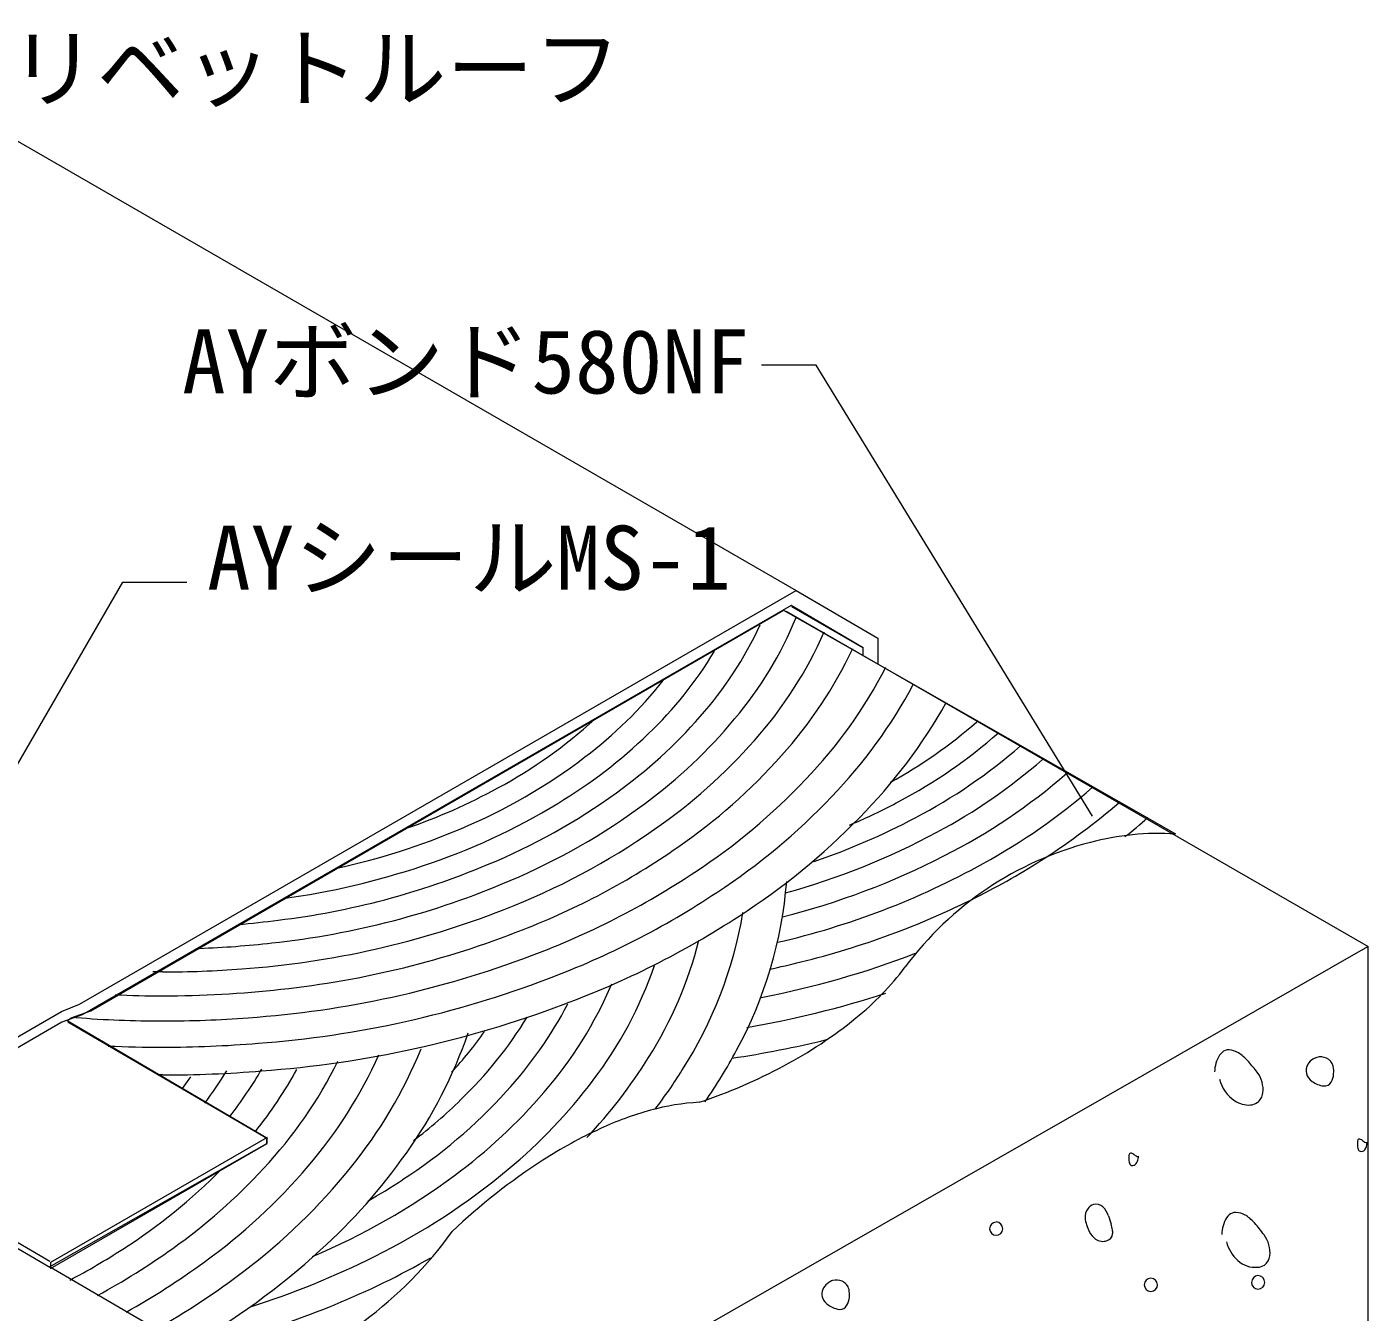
# Model space of a CAD drawing. Units: millimetres, scale not verified. Extents: x -9027 to 5741, y -567 to 9286.
# Drawn here: x 35 to 741, y -196 to 480 of the extents above; entities that cross this region are included whole.
import ezdxf
from ezdxf.enums import TextEntityAlignment as Align

# ---------------------------------------------------------------- set-up
doc = ezdxf.new("R2010")
doc.units = ezdxf.units.MM
doc.header["$LTSCALE"] = 10
doc.layers.add('0-0_文字', color=7, linetype='Continuous', lineweight=18)
doc.layers.add('0-1_レイヤー 3', color=7, linetype='Continuous', lineweight=18)
doc.styles.add('ＭＳ ゴシック', font='')
doc.styles.get('ＭＳ ゴシック').set_extended_font_data('MS Gothic')

msp = doc.modelspace()

# ---------------------------------------------------------------- linework, layer by layer
at = {"layer": '0-0_文字'}
for p, q in [((450.21, 302.05), (421.41, 302.05)), ((595.61, 64.65), (450.21, 302.05))]:
    msp.add_line(p, q, dxfattribs=at)
msp.add_lwpolyline([(1.61, 43.25), (85.21, 187.85), (119.01, 187.85)], dxfattribs=at)
at = {"layer": '0-1_レイヤー 3'}
for p, q in [((-74.39, 480.05), (439.61, 183.45)), ((434.41, 172.45), (740.61, -3.95)), ((437.21, 175.05), (474.81, 153.25)), ((470.81, 61.25), (467.41, 59.65)), ((740.41, -3.95), (740.41, -565.75)), ((106.21, -17.35), (101.01, -17.35)), ((56.41, -43.55), (161.41, -104.95)), ((106.21, -71.55), (104.21, -71.55)), ((120.81, -72.55), (116.41, -78.75)), ((-59.19, -110.35), (46.81, -172.75)), ((-56.79, -108.75), (46.81, -169.55))]:
    msp.add_line(p, q, dxfattribs=at)
for points in [[(474.81, 149.05), (474.81, 153.25), (437.01, 175.45), (63.81, -39.95), (53.21, -43.75), (-60.59, -109.95), (-60.19, -103.55), (53.01, -38.15), (62.41, -34.35), (439.61, 183.45), (482.61, 158.25), (482.61, 144.45)], [(153.41, -234.75), (46.61, -172.55), (161.01, -107.55), (161.01, -104.75), (56.01, -43.15), (58.01, -41.55), (68.41, -37.75), (433.01, 173.05), (639.21, 55.25)], [(208.41, -566.35), (208.41, -308.75), (740.41, -3.95)]]:
    msp.add_lwpolyline(points, dxfattribs=at)
msp.add_lwpolyline([(161.21, -107.55), (161.21, -104.55), (47.21, -170.35), (47.21, -173.35)], close=True, dxfattribs=at)
for centre, radius, start, end in [((240.81, 248.43), 198.1, 318.44977, 335.174), ((252.93, 245.79), 201.75, 319.87648, 337.70571), ((255.82, 249.12), 217, 318.21603, 336.22839), ((219.61, 257.52), 206.34, 313.56081, 329.06815), ((260.64, 251.21), 230.78, 317.92136, 334.77369), ((265.19, 256.88), 249.14, 316.01422, 332.81527), ((193.9, 274.52), 223.71, 306.97309, 321.76029), ((267.89, 258.72), 264.63, 315.99259, 331.84415), ((272.59, 262.38), 282.04, 315.24777, 330.72272), ((162.14, 303.45), 254.3, 298.2765, 312.39828), ((196.31, 284.77), 255.52, 305.58594, 318.96921), ((205.97, 282.06), 261.05, 306.22766, 320.43323), ((367.1, 305.09), 253.92, 298.74281, 311.2751), ((176.93, 299.2), 265.97, 301.06277, 314.03488), ((369.4, 308.45), 266.81, 297.75331, 311.44559), ((204.33, 291.2), 283.44, 304.53695, 318.8085), ((370.26, 316.19), 284.83, 297.61608, 311.12976), ((151.28, 327.21), 291.45, 292.55411, 307.43648), ((208.67, 294.43), 298.33, 304.4262, 318.44889), ((374.8, 317.34), 295.75, 298.01163, 311.09475), ((377.16, 321.87), 311.46, 296.75358, 311.12421), ((133.12, 352.46), 311.22, 289.03192, 298.70686), ((207.62, 307.83), 325.97, 303.23815, 316.59743), ((381.9, 325.26), 325.42, 298.67578, 311.05132), ((137.79, 359.51), 337.83, 288.14221, 301.47135), ((152.18, 342.72), 328.33, 292.37918, 305.96503), ((157.42, 343.43), 339.26, 292.82551, 306.71622), ((211.55, 309.14), 340.19, 303.21566, 316.47765), ((343.91, 351.91), 317.15, 293.58496, 298.17236), ((366, 356.86), 374.95, 303.0717, 310.47884), ((213.76, 316.32), 361.81, 302.76459, 315.74126), ((337.2, 373.6), 351.03, 288.57247, 298.05294), ((492.63, 210.03), 196.94, 307.53272, 312.07843), ((120.64, 392.13), 363.17, 282.26727, 293.0895), ((153.48, 359.49), 368.54, 291.06199, 305.03034), ((334.84, 386.7), 375.77, 285.30192, 298.42479), ((637.95, -119.01), 175.32, 104.38191, 143.50713), ((630.45, -84.66), 140.19, 86.42033, 104.89955), ((156.11, 365.38), 386.57, 291.14552, 304.9063), ((335.07, 397.75), 398.18, 284.14917, 297.24646), ((367.58, 355.7), 373.12, 296.52433, 302.96543), ((117.27, 419.72), 412.84, 276.92559, 292.79084), ((113.99, 423.23), 405.81, 277.8779, 288.53524), ((337, 402.22), 414.49, 282.93874, 299.01564), ((451.59, 31.09), 10.1, 104.84379, 112.0261), ((118.22, 427.58), 432.04, 276.04135, 293.28821), ((154.51, 382.94), 417.91, 290.41222, 303.68357), ((213.24, 47.7), 222.05, 331.42563, 355.49358), ((156.96, 386.46), 434.79, 290.49636, 303.65235), ((337.59, 413.84), 438.53, 283.78288, 296.63802), ((115.18, 448.84), 465.7, 274.02688, 291.50845), ((107.29, 471.21), 465.17, 274.77385, 277.38023), ((157.91, 397.13), 460, 290.23994, 303.16727), ((191.9, 51.03), 222.83, 327.34443, 350.39577), ((117.3, 455.31), 484.46, 276.06221, 291.58986), ((107.49, 487.79), 493.07, 272.1057, 276.54442), ((183.08, 50.84), 211.66, 327.65876, 345.94853), ((115.55, 477.2), 519.85, 273.93306, 290.81343), ((163.3, 55), 213.16, 322.629, 341.12963), ((331.97, 435.27), 474.48, 280.83983, 291.05097), ((316.45, 483.96), 511.69, 282.31695, 284.21065), ((106.37, 508.87), 526.21, 269.9818, 274.52476), ((116.26, 484.71), 541.09, 274.25527, 290.89127), ((376.19, 76.37), 151.32, 308.79975, 322.97907), ((106.59, 518.69), 548.64, 269.95967, 276.47542), ((145.22, 60.13), 214.39, 318.91991, 337.02611), ((106.07, 485.49), 515.43, 267.23512, 270.01521), ((116.39, 498.44), 569.43, 274.22128, 290.63294), ((128.12, 65.6), 215.73, 317.4423, 332.46045), ((326.08, 467.25), 521.2, 279.66805, 287.962), ((106.05, 531.52), 574.66, 265.46389, 270.0151), ((106.36, 542.34), 585.49, 269.9849, 274.39292), ((112.16, 72.36), 217.77, 313.90216, 328.58528), ((329.2, 130.99), 223.34, 297.7296, 309.41285), ((34.19, 30.26), 246.05, 324.4934, 341.12347), ((115.73, 63.47), 195.33, 316.83743, 324.93454), ((106.07, 618.44), 675.39, 267.58469, 270.01165), ((106.35, 552.22), 609.17, 269.9864, 274.71332), ((325.49, 476.82), 545.51, 278.46641, 283.79923), ((2.73, 36.05), 237.95, 319.17659, 335.94435), ((15.27, 34.45), 244.94, 320.77546, 337.89014), ((138.1, 76.53), 263.42, 316.57312, 328.17157), ((174.64, 65.5), 264.48, 325.12103, 332.04026), ((676.48, -70.1), 16.67, 147.6945, 179.48392), ((668.36, -65.17), 7.18, 114.28137, 146.29332), ((667.02, -62.86), 4.54, 85.10612, 110.8331), ((666.62, -69.05), 10.74, 57.6228, 85.78477), ((663.1, -75.2), 17.82, 48.64898, 58.64488), ((653.81, -85.76), 31.88, 41.33753, 48.66247), ((717.24, -71.79), 10.27, 121.98348, 145.27936), ((714.87, -67.98), 5.77, 102.64495, 122.05127), ((715.64, -69.61), 7.55, 65.87207, 105.63865), ((716.44, -68.15), 5.89, 11.84314, 67.17788), ((106.51, 568.31), 639.86, 269.97301, 274.64334), ((-58.07, 53.35), 233, 323.16095, 328.22347), ((-32.92, 42.97), 221.45, 322.00751, 329.76355), ((-29.08, 45.35), 235.39, 321.45045, 331.00734), ((-11.73, 39.46), 234.38, 316.8873, 333.71182), ((156.73, 70.17), 262.79, 322.57066, 327.96876), ((298.99, 182.54), 283.05, 288.45753, 298.28712), ((581.01, -148.56), 128.02, 37.77234, 40.92111), ((670.18, -79.34), 15.14, 353.62052, 37.40598), ((714.72, -69.23), 6.76, 150.91698, 237.3356), ((708.17, -69.74), 14.32, 354.93779, 11.26554), ((114.59, 89.01), 272.53, 309.54569, 323.16306), ((680.51, -69.6), 18.57, 192.88824, 237.25642), ((718.95, -63.93), 13.53, 234.36705, 262.6105), ((717.71, -73.55), 3.83, 262.40267, 332.36101), ((713.04, -70.5), 9.4, 329.10363, 356.91473), ((82.76, 104.68), 275.58, 302.91482, 317.83621), ((75.36, 107.25), 268.43, 307.34742, 314.39739), ((95.16, 99.98), 278.32, 306.27249, 319.50775), ((677.47, -79.91), 7.84, 307.57022, 351.83312), ((406.56, -250.1), 165.78, 105.28102, 114.95825), ((394.77, -203.61), 117.83, 92.9984, 105.7096), ((677.66, -74.29), 13.09, 236.66239, 274.14171), ((678.14, -79.92), 7.44, 273.57006, 303.48862), ((435.31, -315.13), 236.87, 114.62751, 123.00569), ((737.23, -106.69), 2.27, 153.09942, 191.50848), ((735.79, -106.02), 0.682, 95.00967, 148.20533), ((735.77, -107.22), 1.87, 61.91181, 91.19096), ((734.74, -110.32), 5.12, 58.67664, 68.19326), ((-15.45, 62.93), 305.44, 312.05961, 324.91269), ((615.57, -113.54), 0.798, 94.36495, 143.40822), ((615.54, -114.64), 1.89, 62.09278, 91.00999), ((748.19, -108.08), 13.21, 175.94389, 188.73072), ((737.82, -109.66), 2.73, 188.97802, 213.52299), ((736.76, -110.3), 1.49, 215.60092, 256.40616), ((737.03, -109.41), 2.42, 254.98101, 319.9374), ((744.18, -97.08), 11.15, 232.62739, 244.22423), ((733.5, -107.31), 6.51, 325.84531, 1.47308), ((739.72, -105.44), 1.73, 256.99557, 279.63506), ((-51.48, 79.29), 307.25, 305.74986, 319.68282), ((478.05, -384.18), 318.06, 122.68534, 133.62487), ((616.88, -114.26), 2.29, 148.50166, 187.0974), ((649.5, -113.57), 34.9, 181.60228, 186.34271), ((617.63, -117.07), 2.85, 187.08849, 211.58113), ((616.34, -117.84), 1.35, 212.58343, 255.53234), ((616.51, -116.35), 2.85, 259.80602, 288.36521), ((614.59, -117.72), 5.1, 59.14478, 68.90643), ((622.34, -107.01), 8.15, 230.99767, 245.11283), ((615.9, -115.84), 3.54, 295.1419, 340.75966), ((619.24, -112.56), 1.88, 259.90502, 287.72313), ((610.89, -113.86), 8.93, 339.35381, 356.86887), ((-75.15, 87.9), 297.98, 302.56058, 315.4493), ((-62.05, 82.56), 300.58, 305.27653, 317.44387), ((-40, 76.09), 314.11, 306.9707, 321.26713), ((46.47, 162.24), 357.33, 292.8116, 306.66167), ((47.18, 153.5), 335.92, 299.81576, 303.48306), ((62.24, 148.28), 351.58, 296.24831, 309.97438), ((597.69, -145.08), 5.59, 107.54608, 146.19372), ((597.41, -144.79), 5.24, 46.60049, 105.54283), ((591.97, -150.01), 12.77, 19.49766, 44.94488), ((598.99, -146.36), 7.39, 143.50374, 182.96585), ((614.48, -143.61), 23.09, 187.81278, 206.7694), ((1043.16, -7.14), 460.51, 197.517, 198.08675), ((680.77, -155.64), 17.16, 148.5576, 179.68831), ((671.83, -150.45), 6.83, 114.41811, 146.58759), ((670.61, -148.42), 4.49, 84.96957, 110.96965), ((670.63, -154.51), 10.57, 59.67665, 87.94494), ((668.12, -159.12), 15.82, 50.09499, 60.25603), ((662.03, -166.46), 25.35, 42.08454, 50.17982), ((84.37, -28.78), 214.53, 306.49624, 324.30884), ((545.13, -152.66), 3.72, 94.95602, 178.31713), ((544.99, -152.36), 3.59, 182.91793, 267.08207), ((544.81, -152.35), 3.6, 269.89917, 356.82768), ((544.68, -152.67), 3.73, 1.95125, 88.04875), ((604.44, -148.58), 11.89, 207.14443, 232.12431), ((601.8, -154.61), 4.37, 288.82682, 352.45428), ((587.27, -155.83), 19.01, 8.35718, 17.51893), ((597.92, -154.28), 8.26, 353.70353, 8.45832), ((630.03, -194.7), 68.03, 34.93008, 41.67391), ((600.92, -152.58), 6.57, 234.97341, 290.35784), ((684.93, -154.53), 19.53, 194.27975, 228.63589), ((673.52, -165.15), 15.47, 354.00289, 37.42041), ((-110.57, 139.04), 360.15, 297.80082, 302.93206), ((-102.65, 135.8), 367.5, 298.37568, 305.65072), ((-70.47, 120.23), 384.85, 299.49436, 312.42625), ((24.82, 223.77), 450.36, 285.33243, 299.61927), ((21.57, 222.71), 436.34, 287.44899, 296.71531), ((681.18, -159.41), 13.39, 226.87491, 275.26452), ((681.6, -165.72), 7.38, 307.02268, 351.81886), ((-100.23, 141.06), 385.87, 299.02699, 306.26539), ((-89.89, 136.49), 392.38, 299.34547, 307.48698), ((682.15, -165.54), 7.21, 272.05957, 302.72017), ((464.16, -191.17), 12.7, 125.62609, 143.11472), ((461.61, -187.4), 8.15, 110.15829, 126.5102), ((460.7, -186.87), 7.37, 65.42405, 104.89572), ((461.4, -185.84), 6.15, 12.13159, 67.32498), ((626.31, -182.05), 3.5, 91.66375, 178.33625), ((626.41, -181.95), 3.6, 179.89907, 266.82778), ((626.16, -182.2), 3.66, 4.03963, 89.23352), ((626.08, -181.82), 3.73, 271.95125, 358.04875), ((682.93, -180.86), 3.72, 94.95602, 178.31713), ((682.81, -180.75), 3.6, 179.89907, 266.82778), ((682.48, -180.87), 3.73, 1.95125, 88.04875), ((682.48, -180.62), 3.73, 271.95125, 358.04875), ((459.49, -186.82), 6.39, 149.14857, 220.40427), ((458.15, -187.91), 9.49, 329.21455, 356.50475), ((454.19, -187.26), 13.49, 354.7855, 11.60638), ((462.94, -183.66), 11.07, 221.28583, 246.93381), ((464.16, -181.77), 13.29, 245.29433, 262.41699), ((462.72, -190.94), 4.02, 265.45666, 332.95148)]:
    msp.add_arc(centre, radius, start, end, dxfattribs=at)

# ---------------------------------------------------------------- texts
at = {"layer": '0-0_文字', "style": 'ＭＳ ゴシック'}
for s, p in [('リベットルーフ', (25.57, 431.21)), ('AYボンド580NF', (116.43, 276.96)), ('AYシールMS-1', (129.59, 173.69))]:
    msp.add_text(s, height=33.72, dxfattribs=at).set_placement(p, align=Align.BOTTOM_LEFT)

doc.saveas('drawing.dxf')
